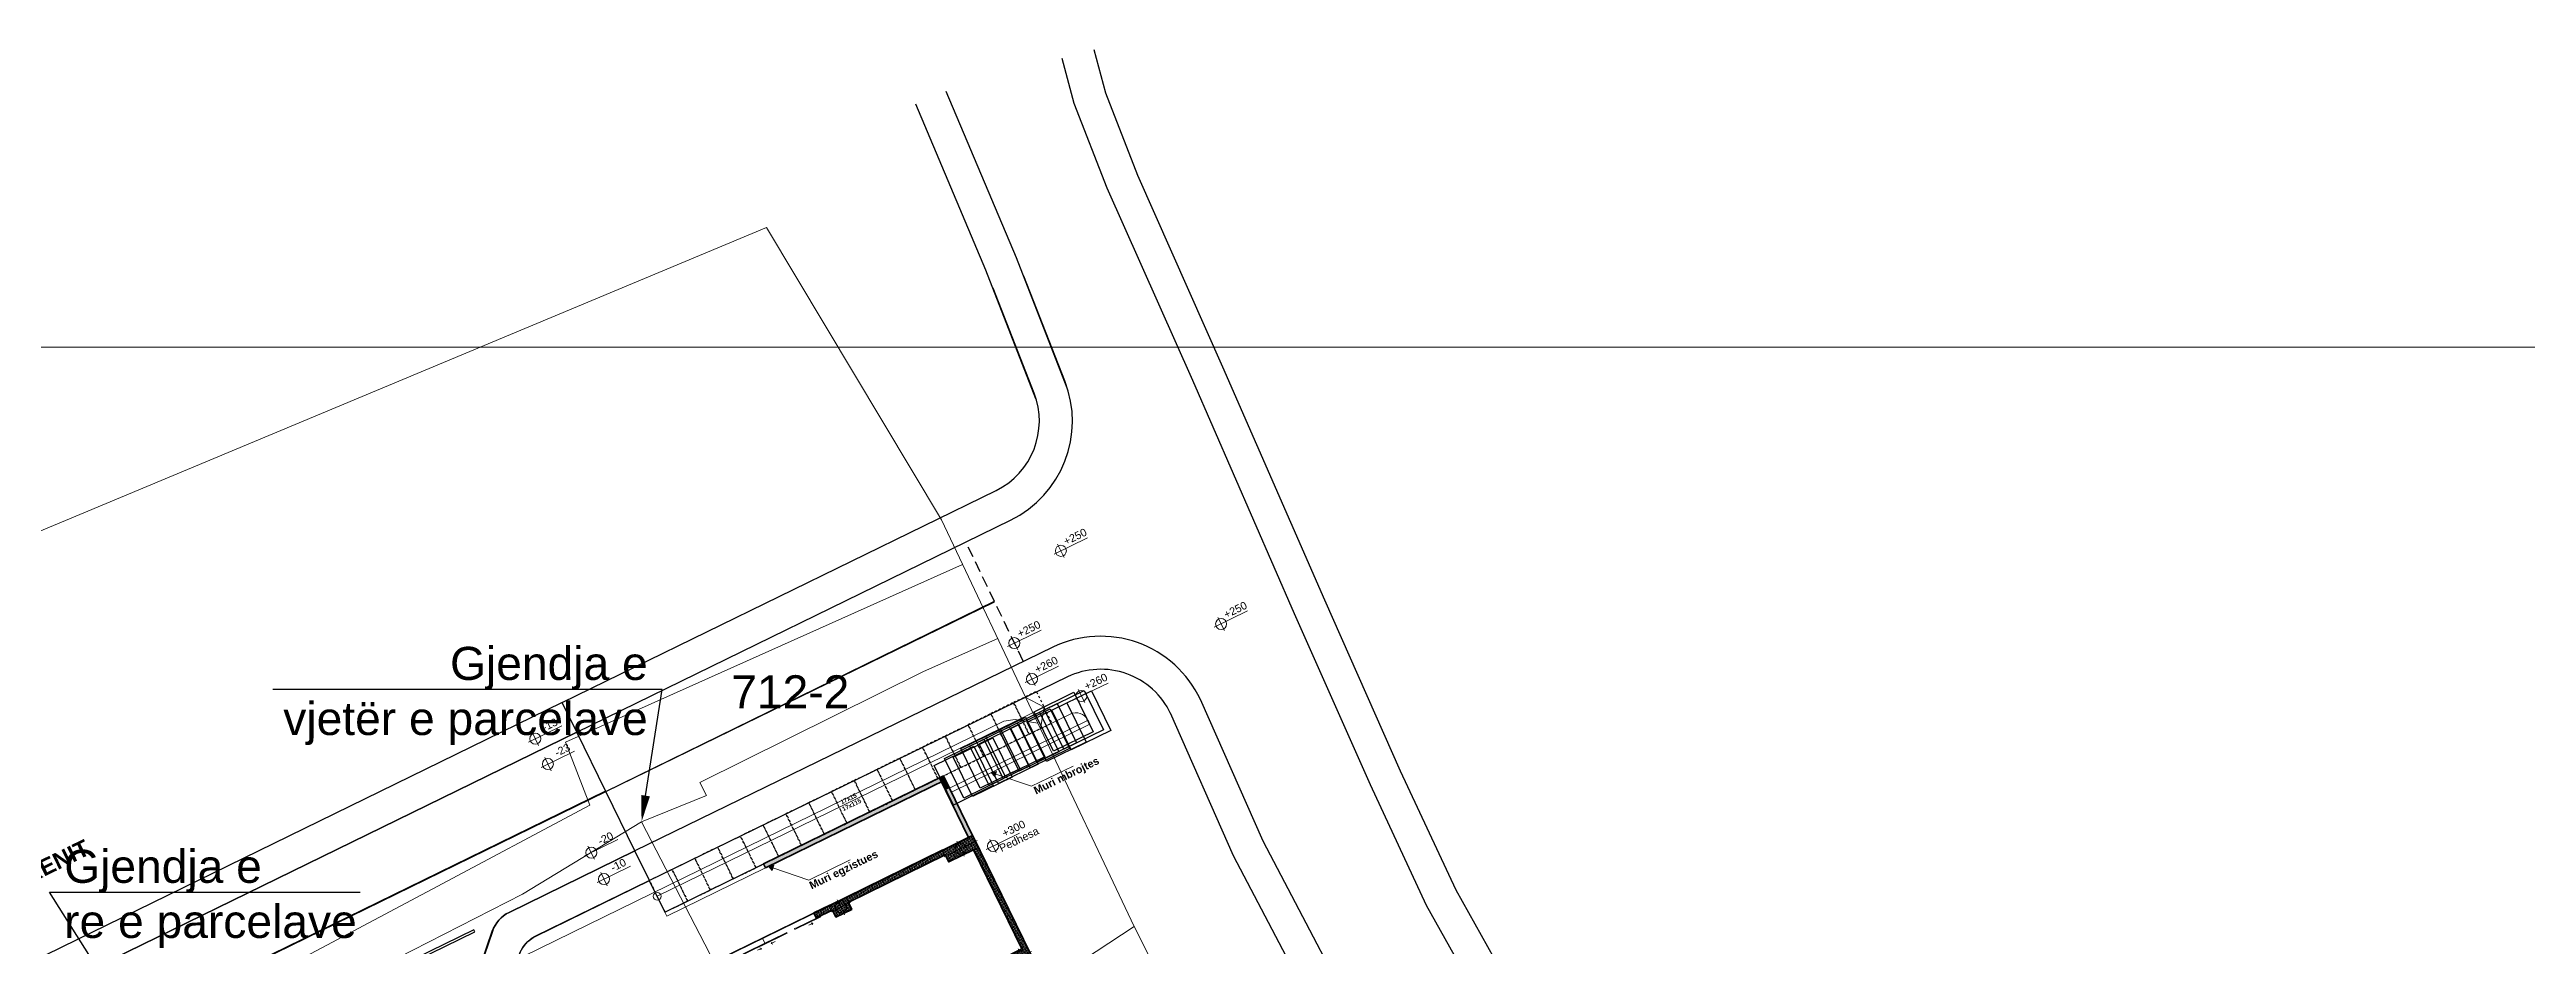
# Model space of a CAD drawing. Header units: metres. Extents: x 7511825 to 7512099, y 4692231 to 4692445.
# Drawn here: x 7511893.8 to 7512006.2, y 4692404.3 to 4692444.9 of the extents above; entities that cross this region are included whole.
import ezdxf
from ezdxf import colors
from ezdxf.entities.mleader import LeaderData, LeaderLine
from ezdxf.math import Vec2, Vec3

# ---------------------------------------------------------------- set-up
doc = ezdxf.new("R2010")
doc.units = ezdxf.units.M
doc.header["$XCLIPFRAME"] = 0
doc.header["$PDMODE"] = 32
doc.header["$PDSIZE"] = 0.5
doc.linetypes.add('DASHED', pattern=[0.75, 0.5, -0.25])
for name, color, linetype, lineweight in [('A - Fill Zone_Pen_No__101', 253, 'Continuous', 13), ('A - Muret_Pen_No__7', 7, 'Continuous', 35), ('A - Perdhesa Polyine_Pen_No__6', 1, 'Continuous', 0), ('A - Plato_Pen_No__42', 8, 'Continuous', 25), ('A - Pllaka Perdhes_Pen_No__42', 8, 'Continuous', 25), ('A - Sanitaria_Pen_No__42', 8, 'Continuous', 25), ('A - Shtyllat_Pen_No__1', 7, 'Continuous', 0), ('A - Shtyllat_Pen_No__7', 7, 'Continuous', 35), ('Drawing & Figure_Pen_No__1', 7, 'Continuous', 13), ('Drawing & Figure_Pen_No__42', 8, 'Continuous', 25), ('Parcela Baze', 7, 'Continuous', 0), ('Site & Landscape - Terrain_Pen_No__42', 8, 'Continuous', 25)]:
    doc.layers.add(name, color=color, linetype=linetype, lineweight=lineweight)
for name, color, linetype in [('A - Muret', 7, 'Continuous'), ('A - Plato', 7, 'Continuous'), ('A - Pllaka Perdhes', 7, 'Continuous'), ('A - Shtyllat', 7, 'Continuous'), ('Drawing & Figure', 7, 'Continuous'), ('fer +', 32, 'Continuous'), ('Nr Parceles Baze', 7, 'Continuous'), ('Site & Landscape - Terrain', 7, 'Continuous')]:
    doc.layers.add(name, color=color, linetype=linetype)
for name, color, linetype, lineweight, true_color in [('A - Muret_Pen_No__82', 7, 'Continuous', 20, 0xaaaaaa), ('Annotation - Text_Pen_No__108', 7, 'Continuous', 13, 0xfd8379), ('Annotation - Text_Pen_No__176', 7, 'Continuous', 15, 0x93a0c6), ('Annotation - Text_Pen_No__62', 7, 'Continuous', 20, 0xaaaaaa), ('Annotation - Text_Pen_No__91', 171, 'Continuous', 13, 0xaaaaff), ('ARCHICAD Doors_Pen_No__108', 7, 'Continuous', 13, 0xfd8379), ('Drawing & Figure_Pen_No__108', 7, 'Continuous', 13, 0xfd8379), ('Drawing & Figure_Pen_No__176', 7, 'Continuous', 15, 0x93a0c6), ('Drawing & Figure_Pen_No__82', 7, 'Continuous', 20, 0xaaaaaa), ('parcelat e vjetra', 7, 'Continuous', 0, 0x848443)]:
    doc.layers.add(name, color=color, linetype=linetype, lineweight=lineweight, true_color=true_color)
doc.styles.add('GENERATED_STYLE_1', font='arial.ttf')
doc.styles.add('GENERATED_STYLE_2', font='arialbd.ttf')
doc.styles.get("Standard").update_dxf_attribs({"font": 'arial.ttf'})
picture_1 = doc.add_image_def('image1.tif', size_in_pixel=(11235, 8447))
picture_2 = doc.add_image_def('image2.png', size_in_pixel=(905, 1019))
pattern_1 = [(45, (0, 0), (-45.96194, 45.96194), []), (135, (0, 0), (45.96194, 45.96194), [])]

# ---------------------------------------------------------------- blocks, each defined once
blk = doc.blocks.new('Slab_2', base_point=(52250, 0))
at = {"layer": 'A - Pllaka Perdhes_Pen_No__42', "color": 8, "linetype": 'Continuous', "lineweight": 25, "flags": 128}
for points in [[(52250, 0), (73150, 0), (73150, -14958), (72314, -15145), (75434, -29049), (55508, -33521), (54446, -28788), (53340, -23861), (52250, -19001)], [(59350, -14601), (55850, -14601), (55850, -11571), (59350, -11571)], [(52500, -18751), (52500, -15291), (54100, -15291), (54100, -15011), (55600, -15011), (55600, -18751)]]:
    blk.add_lwpolyline(points, close=True, dxfattribs=at)
blk = doc.blocks.new('Slab_3', base_point=(59074, 12104))
at = {"layer": 'Site & Landscape - Terrain_Pen_No__42', "color": 8, "linetype": 'Continuous', "lineweight": 25, "flags": 128}
blk.add_lwpolyline([(59074, 12104), (0, 12098), (0, 5988, -0.0970001), (478, 5667), (2103, 4042, 0.1989123), (3164, 3603), (48979, 3603, 0.1989124), (50039, 4042), (51661, 5664, -0.1988156), (52721, 6103), (59074, 6105)], format="xyb", close=True, dxfattribs=at)
blk = doc.blocks.new('Slab_4', base_point=(59074, 6104))
at = {"layer": 'Site & Landscape - Terrain_Pen_No__42', "color": 8, "linetype": 'Continuous', "lineweight": 25, "flags": 128}
blk.add_lwpolyline([(59074, 6104), (52721, 6103, 0.1988506), (51661, 5663), (50039, 4042, -0.1989124), (48979, 3603), (3164, 3603, -0.1989123), (2103, 4042), (478, 5667, 0.1975766), (-575, 6106), (-672, 6106, 0.1779823), (-3872, 4887), (-5491, 2967), (-4347, 2002), (-3440, 3129, -0.1601669), (-1544, 4452, -0.2759228), (-52, 4076), (1482, 2542, 0.1989123), (2542, 2103), (49600, 2103, 0.1989124), (50661, 2542), (52283, 4164, -0.1988859), (53344, 4604), (59074, 4604)], format="xyb", close=True, dxfattribs=at)
blk = doc.blocks.new('Slab_70', base_point=(59074, 13604))
at = {"layer": 'Site & Landscape - Terrain_Pen_No__42', "color": 8, "linetype": 'Continuous', "lineweight": 25, "flags": 128}
blk.add_lwpolyline([(59074, 13604), (-1, 13598), (0, 12098), (59074, 12104)], close=True, dxfattribs=at)
blk = doc.blocks.new('Morph_1')
at = {"layer": 'Site & Landscape - Terrain_Pen_No__42', "color": 8, "linetype": 'Continuous', "lineweight": 25, "flags": 128}
for points in [[(0, 2103), (49600, 2103), (49661, 2103), (49783, 2113), (49904, 2133), (50023, 2162), (50139, 2201), (50251, 2250), (50359, 2308), (50462, 2374), (50560, 2448), (50661, 2542), (52283, 4164), (52384, 4258), (52481, 4332), (52584, 4399), (52692, 4456), (52805, 4505), (52921, 4544), (53039, 4574), (53160, 4594), (53282, 4604), (53344, 4604), (59074, 4604)], [(59074, 4604), (59075, 3010)], [(59075, 3010), (73150, 3012)], [(73150, 3012), (73150, 2)], [(1, -5), (0, 2103)], [(73150, 2), (1, -5)]]:
    blk.add_lwpolyline(points, dxfattribs=at)
blk = doc.blocks.new('Slab_78', base_point=(59074, 9095))
at = {"layer": 'Site & Landscape - Terrain_Pen_No__42', "color": 8, "linetype": 'Continuous', "lineweight": 25, "flags": 128}
blk.add_lwpolyline([(59074, 9095), (59074, 9115), (0, 9115), (0, 9095)], close=True, dxfattribs=at)
blk = doc.blocks.new('Slab_79', base_point=(50934, 6004))
at = {"layer": 'Site & Landscape - Terrain_Pen_No__42', "color": 8, "linetype": 'Continuous', "lineweight": 25, "flags": 128}
blk.add_lwpolyline([(50934, 6004), (50934, 6104), (1865, 6104), (1865, 6004)], close=True, dxfattribs=at)
blk = doc.blocks.new('Slab_80', base_point=(59075, 3010))
at = {"layer": 'A - Plato_Pen_No__42', "color": 8, "linetype": 'DASHED', "lineweight": 25, "flags": 128}
blk.add_lwpolyline([(59075, 3010), (60225, 3010), (60224, 4606), (59074, 4606)], close=True, dxfattribs=at)
blk = doc.blocks.new('Slab_81', base_point=(60225, 3010))
at = {"layer": 'A - Plato_Pen_No__42', "color": 8, "linetype": 'DASHED', "lineweight": 25, "flags": 128}
blk.add_lwpolyline([(60225, 3010), (61375, 3010), (61374, 4606), (60224, 4606)], close=True, dxfattribs=at)
blk = doc.blocks.new('Slab_82', base_point=(61375, 3010))
at = {"layer": 'A - Plato_Pen_No__42', "color": 8, "linetype": 'DASHED', "lineweight": 25, "flags": 128}
blk.add_lwpolyline([(61375, 3010), (62525, 3010), (62524, 4606), (61374, 4606)], close=True, dxfattribs=at)
blk = doc.blocks.new('Slab_83', base_point=(62525, 3010))
at = {"layer": 'A - Plato_Pen_No__42', "color": 8, "linetype": 'DASHED', "lineweight": 25, "flags": 128}
blk.add_lwpolyline([(62525, 3010), (63675, 3011), (63674, 4606), (62524, 4606)], close=True, dxfattribs=at)
blk = doc.blocks.new('Slab_84', base_point=(63675, 3011))
at = {"layer": 'A - Plato_Pen_No__42', "color": 8, "linetype": 'DASHED', "lineweight": 25, "flags": 128}
blk.add_lwpolyline([(63675, 3011), (64825, 3011), (64824, 4606), (63674, 4606)], close=True, dxfattribs=at)
blk = doc.blocks.new('Slab_85', base_point=(64825, 3011))
at = {"layer": 'A - Plato_Pen_No__42', "color": 8, "linetype": 'DASHED', "lineweight": 25, "flags": 128}
blk.add_lwpolyline([(64825, 3011), (65975, 3011), (65974, 4606), (64824, 4606)], close=True, dxfattribs=at)
blk = doc.blocks.new('Slab_86', base_point=(65975, 3011))
at = {"layer": 'A - Plato_Pen_No__42', "color": 8, "linetype": 'DASHED', "lineweight": 25, "flags": 128}
blk.add_lwpolyline([(65975, 3011), (67125, 3011), (67124, 4606), (65974, 4606)], close=True, dxfattribs=at)
blk = doc.blocks.new('Slab_87', base_point=(67125, 3011))
at = {"layer": 'A - Plato_Pen_No__42', "color": 8, "linetype": 'DASHED', "lineweight": 25, "flags": 128}
blk.add_lwpolyline([(67125, 3011), (68275, 3011), (68274, 4606), (67124, 4606)], close=True, dxfattribs=at)
blk = doc.blocks.new('Slab_88', base_point=(68275, 3011))
at = {"layer": 'A - Plato_Pen_No__42', "color": 8, "linetype": 'DASHED', "lineweight": 25, "flags": 128}
blk.add_lwpolyline([(68275, 3011), (69425, 3011), (69424, 4607), (68274, 4606)], close=True, dxfattribs=at)
blk = doc.blocks.new('Slab_89', base_point=(69425, 3011))
at = {"layer": 'A - Plato_Pen_No__42', "color": 8, "linetype": 'DASHED', "lineweight": 25, "flags": 128}
blk.add_lwpolyline([(69425, 3011), (70575, 3011), (70574, 4607), (69424, 4607)], close=True, dxfattribs=at)
blk = doc.blocks.new('Slab_90', base_point=(70575, 3011))
at = {"layer": 'A - Plato_Pen_No__42', "color": 8, "linetype": 'DASHED', "lineweight": 25, "flags": 128}
blk.add_lwpolyline([(70575, 3011), (71725, 3011), (71724, 4607), (70574, 4607)], close=True, dxfattribs=at)
blk = doc.blocks.new('Slab_91', base_point=(71725, 3011))
at = {"layer": 'A - Plato_Pen_No__42', "color": 8, "linetype": 'DASHED', "lineweight": 25, "flags": 128}
blk.add_lwpolyline([(71725, 3011), (72875, 3012), (72874, 4607), (71724, 4607)], close=True, dxfattribs=at)
blk = doc.blocks.new('Slab_92', base_point=(72875, 3012))
at = {"layer": 'A - Plato_Pen_No__42', "color": 8, "linetype": 'DASHED', "lineweight": 25, "flags": 128}
blk.add_lwpolyline([(72875, 3012), (74025, 3012), (74024, 4607), (72874, 4607)], close=True, dxfattribs=at)
blk = doc.blocks.new('Slab_93', base_point=(74025, 3012))
at = {"layer": 'A - Plato_Pen_No__42', "color": 8, "linetype": 'DASHED', "lineweight": 25, "flags": 128}
blk.add_lwpolyline([(74025, 3012), (75175, 3012), (75174, 4607), (74024, 4607)], close=True, dxfattribs=at)
blk = doc.blocks.new('Slab_94', base_point=(75175, 3012))
at = {"layer": 'A - Plato_Pen_No__42', "color": 8, "linetype": 'DASHED', "lineweight": 25, "flags": 128}
blk.add_lwpolyline([(75175, 3012), (76325, 3012), (76324, 4607), (75174, 4607)], close=True, dxfattribs=at)
blk = doc.blocks.new('Slab_95', base_point=(76325, 3012))
at = {"layer": 'A - Plato_Pen_No__42', "color": 8, "linetype": 'DASHED', "lineweight": 25, "flags": 128}
blk.add_lwpolyline([(76325, 3012), (77475, 3012), (77474, 4607), (76324, 4607)], close=True, dxfattribs=at)
blk = doc.blocks.new('Slab_96', base_point=(77475, 3012))
at = {"layer": 'A - Plato_Pen_No__42', "color": 8, "linetype": 'DASHED', "lineweight": 25, "flags": 128}
blk.add_lwpolyline([(77475, 3012), (78625, 3012), (78624, 4608), (77474, 4607)], close=True, dxfattribs=at)
blk = doc.blocks.new('Wall_170', base_point=(73150, 3012))
at = {"layer": 'A - Muret', "linetype": 'Continuous', "lineweight": 0, "true_color": 0x000000}
blk.add_hatch(color=18, dxfattribs=at).paths.add_polyline_path([(72950, 3012), (72950, 2400), (73150, 2400), (73150, 3012)])
at = {"layer": 'A - Muret_Pen_No__7', "color": 7, "linetype": 'Continuous', "lineweight": 35, "flags": 128}
for points in [[(72950, 3012), (72950, 2400)], [(73150, 3012), (72950, 3012)], [(73150, 2400), (73150, 3012)]]:
    blk.add_lwpolyline(points, dxfattribs=at)
blk = doc.blocks.new('Morph_2')
at = {"layer": 'A - Muret', "linetype": 'Continuous', "lineweight": 0, "true_color": 0x000000}
blk.add_hatch(color=18, dxfattribs=at).paths.add_polyline_path([(64060, 3011), (64060, 2811), (73150, 2812), (73150, 3012)])
at = {"layer": 'A - Muret_Pen_No__7', "color": 7, "linetype": 'Continuous', "lineweight": 35}
for p, q in [((73150, 3012), (64060, 3011)), ((64060, 3011), (64060, 2811)), ((73150, 2812), (64060, 2811)), ((73150, 3012), (73150, 2812))]:
    blk.add_line(p, q, dxfattribs=at)
at = {"layer": 'A - Muret_Pen_No__82', "color": 253, "linetype": 'Continuous', "lineweight": 20, "true_color": 0xaaaaaa, "flags": 128}
for points in [[(59075, 3010), (64060, 3011)], [(59075, 3010), (59075, 2810)], [(59075, 2810), (64060, 2811)]]:
    blk.add_lwpolyline(points, dxfattribs=at)
blk = doc.blocks.new('Wall_171', base_point=(73150, 2400))
at = {"layer": 'A - Muret', "linetype": 'Continuous', "lineweight": 0, "true_color": 0x000000}
blk.add_hatch(color=18, dxfattribs=at).paths.add_polyline_path([(72950, 2400), (72950, 0), (73150, 0), (73150, 2400)])
at = {"layer": 'A - Muret_Pen_No__7', "color": 7, "linetype": 'Continuous', "lineweight": 35, "flags": 128}
for points in [[(72950, 2400), (72950, 0)], [(73150, 0), (73150, 2400)]]:
    blk.add_lwpolyline(points, dxfattribs=at)
blk = doc.blocks.new('Deciduous Trees 25')
at = {"layer": 'A - Sanitaria_Pen_No__42', "color": 8, "linetype": 'Continuous', "lineweight": 25}
image = blk.add_image(picture_2, insert=(-1000, -1000), size_in_units=(2000, 2000), dxfattribs=at)
image.set_boundary_path([(-0.5, -0.5), (904.5, 1018.5)])
blk = doc.blocks.new('Polyline_1', base_point=(75170, 2200))
at = {"layer": 'Drawing & Figure_Pen_No__176', "linetype": 'Continuous', "lineweight": 15, "true_color": 0x93a0c6}
blk.add_hatch(color=253, dxfattribs=at).paths.add_polyline_path([(75170, 2200), (75234, 1959), (75411, 2135)])
at = {"layer": 'Drawing & Figure_Pen_No__176', "color": 253, "linetype": 'Continuous', "lineweight": 15, "true_color": 0x93a0c6}
for p, q in [((75170, 2200), (75411, 2135)), ((75170, 2200), (75234, 1959)), ((75411, 2135), (75234, 1959))]:
    blk.add_line(p, q, dxfattribs=at)
at = {"layer": 'Drawing & Figure_Pen_No__176', "color": 253, "linetype": 'Continuous', "lineweight": 15, "true_color": 0x93a0c6, "flags": 128}
blk.add_lwpolyline([(75323, 2047), (76536, 834), (78631, 834)], dxfattribs=at)
blk = doc.blocks.new('Polyline_2', base_point=(64212, 2811))
at = {"layer": 'Drawing & Figure_Pen_No__176', "linetype": 'Continuous', "lineweight": 15, "true_color": 0x93a0c6}
blk.add_hatch(color=253, dxfattribs=at).paths.add_polyline_path([(64212, 2811), (64276, 2569), (64453, 2746)])
at = {"layer": 'Drawing & Figure_Pen_No__176', "color": 253, "linetype": 'Continuous', "lineweight": 15, "true_color": 0x93a0c6}
for p, q in [((64212, 2811), (64453, 2746)), ((64212, 2811), (64276, 2569)), ((64453, 2746), (64276, 2569))]:
    blk.add_line(p, q, dxfattribs=at)
at = {"layer": 'Drawing & Figure_Pen_No__176', "color": 253, "linetype": 'Continuous', "lineweight": 15, "true_color": 0x93a0c6, "flags": 128}
blk.add_lwpolyline([(64365, 2658), (65578, 1445), (67673, 1445)], dxfattribs=at)
blk = doc.blocks.new('Wall_181', base_point=(73150, -14958))
at = {"layer": 'A - Muret', "linetype": 'Continuous', "lineweight": 0, "true_color": 0x000000}
h = blk.add_hatch(dxfattribs=at)
h.set_pattern_fill('CONCRETE_BLOCK', color=18, style=0, pattern_type=2)
h.set_pattern_definition(pattern_1)
h.paths.add_polyline_path([(73150, -600), (72900, -600), (72900, -5600), (73150, -5600)])
h = blk.add_hatch(dxfattribs=at)
h.set_pattern_fill('CONCRETE_BLOCK', color=18, style=0, pattern_type=2)
h.set_pattern_definition(pattern_1)
h.paths.add_polyline_path([(72900, -6200), (72900, -9351), (73150, -9351), (73150, -6200)])
h = blk.add_hatch(dxfattribs=at)
h.set_pattern_fill('CONCRETE_BLOCK', color=18, style=0, pattern_type=2)
h.set_pattern_definition(pattern_1)
h.paths.add_polyline_path([(72900, -10151), (72900, -14604), (73062, -14567), (73095, -14714), (73150, -14701), (73150, -10151)])
at = {"layer": 'A - Muret_Pen_No__7', "color": 7, "linetype": 'Continuous', "lineweight": 35, "flags": 128}
for points in [[(72900, -600), (72900, -5600)], [(73150, -5600), (73150, -600)], [(72900, -6200), (72900, -9351)], [(73150, -9351), (73150, -6200)], [(72900, -10151), (72900, -14604)], [(73150, -14701), (73150, -10151)]]:
    blk.add_lwpolyline(points, dxfattribs=at)
blk = doc.blocks.new('Exterior Double Sliding Door 25')
at = {"layer": 'ARCHICAD Doors_Pen_No__108', "color": 11, "linetype": 'Continuous', "lineweight": 13, "true_color": 0xfd8379}
for p, q in [((-1399, 295), (-1499, 295)), ((-1499, 295), (-1499, 255)), ((-1499, 255), (-1399, 255)), ((-1399, 255), (-1399, 295)), ((-300, 275), (-1399, 275)), ((-1299, 0), (-1299, 250)), ((-1049, 395), (-999, 445)), ((-849, 395), (-1049, 395)), ((-1049, 395), (-999, 345)), ((-200, 295), (-300, 295)), ((-300, 295), (-300, 255)), ((-300, 255), (-200, 255)), ((-200, 255), (-200, 295)), ((200, 295), (300, 295)), ((200, 255), (200, 295)), ((300, 255), (200, 255)), ((300, 295), (300, 255)), ((300, 275), (1399, 275)), ((849, 395), (1049, 395)), ((1049, 395), (999, 445)), ((1049, 395), (999, 345)), ((1299, 0), (1299, 250)), ((1399, 255), (1399, 295)), ((1399, 295), (1499, 295)), ((1499, 255), (1399, 255)), ((1499, 295), (1499, 255))]:
    blk.add_line(p, q, dxfattribs=at)
at = {"layer": 'ARCHICAD Doors_Pen_No__108', "color": 11, "linetype": 'Continuous', "lineweight": 13, "true_color": 0xfd8379, "flags": 128}
for points in [[(-300, 295), (-1399, 295), (-1399, 275), (-300, 275)], [(-300, 275), (-1399, 275), (-1399, 255), (-300, 255)], [(300, 295), (1399, 295), (1399, 275), (300, 275)], [(300, 275), (1399, 275), (1399, 255), (300, 255)]]:
    blk.add_lwpolyline(points, close=True, dxfattribs=at)
blk = doc.blocks.new('Wall_182', base_point=(73150, 0))
at = {"layer": 'A - Muret', "linetype": 'Continuous', "lineweight": 0, "true_color": 0x000000}
h = blk.add_hatch(dxfattribs=at)
h.set_pattern_fill('CONCRETE_BLOCK', color=18, style=0, pattern_type=2)
h.set_pattern_definition(pattern_1)
h.paths.add_polyline_path([(65138, 0), (65138, -250), (65950, -250), (65950, 0)])
h = blk.add_hatch(dxfattribs=at)
h.set_pattern_fill('CONCRETE_BLOCK', color=18, style=0, pattern_type=2)
h.set_pattern_definition(pattern_1)
h.paths.add_polyline_path([(66750, -250), (71650, -250), (71650, 0), (66750, 0)])
h = blk.add_hatch(dxfattribs=at)
h.set_pattern_fill('CONCRETE_BLOCK', color=18, style=0, pattern_type=2)
h.set_pattern_definition(pattern_1)
h.paths.add_polyline_path([(59875, 0), (59875, -250), (59943, -250), (59943, 0)])
at = {"layer": 'A - Muret_Pen_No__7', "color": 7, "linetype": 'Continuous', "lineweight": 35}
for p, q in [((59943, 0), (59943, -250)), ((65138, 0), (65138, -250))]:
    blk.add_line(p, q, dxfattribs=at)
at = {"layer": 'A - Muret_Pen_No__7', "color": 7, "linetype": 'Continuous', "lineweight": 35, "flags": 128}
for points in [[(59943, 0), (59875, 0)], [(65950, 0), (65138, 0)], [(71650, 0), (66750, 0)], [(59875, -250), (59943, -250)], [(65138, -250), (65950, -250)], [(66750, -250), (71650, -250)]]:
    blk.add_lwpolyline(points, dxfattribs=at)
at = {"layer": 'ARCHICAD Doors_Pen_No__108', "color": 11, "linetype": 'Continuous', "lineweight": 13, "true_color": 0xfd8379, "xscale": -1, "zscale": 1000, "rotation": 180}
for p in [(61242, 0), (63839, 0)]:
    blk.add_blockref('Exterior Double Sliding Door 25', p, dxfattribs=at)
blk = doc.blocks.new('Column_37', base_point=(66350, -300))
at = {"layer": 'A - Shtyllat', "linetype": 'Continuous', "lineweight": 0, "true_color": 0x000000}
h = blk.add_hatch(dxfattribs=at)
h.set_pattern_fill('CONCRETE_BLOCK', color=18, style=0, pattern_type=2)
h.set_pattern_definition(pattern_1)
h.paths.add_polyline_path([(65950, 0), (65950, -250), (66750, -250), (66750, 0)])
h = blk.add_hatch(dxfattribs=at)
h.set_pattern_fill('CONCRETE_BLOCK', color=18, style=0, pattern_type=2)
h.set_pattern_definition(pattern_1)
h.paths.add_polyline_path([(66750, -250), (65950, -250), (65950, -600), (66750, -600)])
at = {"layer": 'A - Shtyllat_Pen_No__1', "color": 7, "linetype": 'Continuous', "lineweight": 13}
for p, q in [((66350, -220), (66350, 80)), ((66270, -300), (65870, -300)), ((66350, -380), (66350, -680)), ((66430, -300), (66830, -300))]:
    blk.add_line(p, q, dxfattribs=at)
blk.add_point((66350, -300), dxfattribs=at)
at = {"layer": 'A - Shtyllat_Pen_No__7', "color": 7, "linetype": 'Continuous', "lineweight": 35, "flags": 128}
for points in [[(66750, 0), (65950, 0)], [(65950, -250), (65950, -600), (66750, -600), (66750, -250)]]:
    blk.add_lwpolyline(points, dxfattribs=at)
blk = doc.blocks.new('Column_39', base_point=(72400, -300))
at = {"layer": 'A - Shtyllat', "linetype": 'Continuous', "lineweight": 0, "true_color": 0x000000}
h = blk.add_hatch(dxfattribs=at)
h.set_pattern_fill('CONCRETE_BLOCK', color=18, style=0, pattern_type=2)
h.set_pattern_definition(pattern_1)
h.paths.add_polyline_path([(71650, 0), (71650, -250), (72900, -250), (72900, 0)])
h = blk.add_hatch(dxfattribs=at)
h.set_pattern_fill('CONCRETE_BLOCK', color=18, style=0, pattern_type=2)
h.set_pattern_definition(pattern_1)
h.paths.add_polyline_path([(72900, -250), (73150, 0), (72900, 0)])
h = blk.add_hatch(dxfattribs=at)
h.set_pattern_fill('CONCRETE_BLOCK', color=18, style=0, pattern_type=2)
h.set_pattern_definition(pattern_1)
h.paths.add_polyline_path([(72900, -250), (73150, -250), (73150, 0)])
h = blk.add_hatch(dxfattribs=at)
h.set_pattern_fill('CONCRETE_BLOCK', color=18, style=0, pattern_type=2)
h.set_pattern_definition(pattern_1)
h.paths.add_polyline_path([(71650, -250), (71650, -600), (72900, -600), (72900, -250)])
h = blk.add_hatch(dxfattribs=at)
h.set_pattern_fill('CONCRETE_BLOCK', color=18, style=0, pattern_type=2)
h.set_pattern_definition(pattern_1)
h.paths.add_polyline_path([(72900, -250), (72900, -600), (73150, -600), (73150, -250)])
at = {"layer": 'A - Shtyllat_Pen_No__1', "color": 7, "linetype": 'Continuous', "lineweight": 13}
for p, q in [((72400, -220), (72400, 80)), ((72320, -300), (71570, -300)), ((72400, -380), (72400, -680)), ((72480, -300), (73230, -300))]:
    blk.add_line(p, q, dxfattribs=at)
blk.add_point((72400, -300), dxfattribs=at)
at = {"layer": 'A - Shtyllat_Pen_No__7', "color": 7, "linetype": 'Continuous', "lineweight": 35, "flags": 128}
for points in [[(72900, 0), (71650, 0)], [(73150, 0), (72900, 0)], [(71650, -250), (71650, -600), (72900, -600)], [(73150, -250), (73150, 0)], [(73150, -600), (73150, -250)]]:
    blk.add_lwpolyline(points, dxfattribs=at)
blk = doc.blocks.new('Column_44', base_point=(72750, -5900))
at = {"layer": 'A - Shtyllat', "linetype": 'Continuous', "lineweight": 0, "true_color": 0x000000}
h = blk.add_hatch(dxfattribs=at)
h.set_pattern_fill('CONCRETE_BLOCK', color=18, style=0, pattern_type=2)
h.set_pattern_definition(pattern_1)
h.paths.add_polyline_path([(72350, -5600), (72350, -6200), (72900, -6200), (72900, -5600)])
h = blk.add_hatch(dxfattribs=at)
h.set_pattern_fill('CONCRETE_BLOCK', color=18, style=0, pattern_type=2)
h.set_pattern_definition(pattern_1)
h.paths.add_polyline_path([(72900, -5600), (72900, -6200), (73150, -6200), (73150, -5600)])
at = {"layer": 'A - Shtyllat_Pen_No__1', "color": 7, "linetype": 'Continuous', "lineweight": 13}
for p, q in [((72750, -5820), (72750, -5520)), ((72670, -5900), (72270, -5900)), ((72750, -5980), (72750, -6280)), ((72830, -5900), (73230, -5900))]:
    blk.add_line(p, q, dxfattribs=at)
blk.add_point((72750, -5900), dxfattribs=at)
at = {"layer": 'A - Shtyllat_Pen_No__7', "color": 7, "linetype": 'Continuous', "lineweight": 35, "flags": 128}
for points in [[(72900, -5600), (72350, -5600), (72350, -6200), (72900, -6200)], [(73150, -6200), (73150, -5600)]]:
    blk.add_lwpolyline(points, dxfattribs=at)

msp = doc.modelspace()

# ---------------------------------------------------------------- linework, layer by layer
at = {"layer": 'A - Fill Zone_Pen_No__101', "color": 253, "linetype": 'Continuous', "lineweight": 13, "flags": 128}
msp.add_lwpolyline([(7511934.33, 4692411.95), (7511940.08, 4692414.76, -0.414214), (7511940.88, 4692414.49), (7511940.89, 4692414.48), (7511934.6, 4692411.4)], format="xyb", close=True, dxfattribs=at)
at = {"layer": 'A - Perdhesa Polyine_Pen_No__6', "linetype": 'Continuous', "lineweight": 0}
msp.add_lwpolyline([(7511916.88, 4692400.07), (7511925.22, 4692383), (7511934.52, 4692371.38), (7511950.46, 4692384.15), (7511941.55, 4692395.27), (7511942.22, 4692395.81), (7511935.65, 4692409.25)], close=True, dxfattribs=at)
at = {"layer": 'A - Shtyllat_Pen_No__1', "color": 7, "linetype": 'Continuous', "flags": 128}
for points in [[(7511934.57, 4692408.05), (7511934.31, 4692408.59), (7511935.65, 4692409.25), (7511935.92, 4692408.71)], [(7511929.19, 4692406.08), (7511929.45, 4692405.54), (7511930.17, 4692405.9), (7511929.9, 4692406.43)]]:
    msp.add_lwpolyline(points, close=True, dxfattribs=at)
at = {"layer": 'Drawing & Figure_Pen_No__1', "color": 7, "linetype": 'Continuous', "lineweight": 13}
msp.add_lwpolyline([(7511934.69, 4692411.22), (7511940.98, 4692414.3), (7511940.89, 4692414.48), (7511934.6, 4692411.4)], dxfattribs=at)
at = {"layer": 'Drawing & Figure_Pen_No__108', "color": 11, "linetype": 'Continuous', "lineweight": 13, "true_color": 0xfd8379}
for points in [[(7511939.35, 4692422.02), (7511940.87, 4692422.76)], [(7511939.81, 4692421.87), (7511939.51, 4692422.47)], [(7511946.62, 4692418.7), (7511948.13, 4692419.44)], [(7511947.08, 4692418.55), (7511946.78, 4692419.15)], [(7511937.24, 4692417.83), (7511938.76, 4692418.57)], [(7511937.7, 4692417.68), (7511937.4, 4692418.28)], [(7511938.04, 4692416.2), (7511939.55, 4692416.94)], [(7511938.49, 4692416.05), (7511938.2, 4692416.65)], [(7511940.28, 4692415.43), (7511941.8, 4692416.17)], [(7511940.74, 4692415.28), (7511940.45, 4692415.88)], [(7511915.5, 4692413.49), (7511917.02, 4692414.23)], [(7511915.96, 4692413.34), (7511915.67, 4692413.94)], [(7511916.07, 4692412.33), (7511917.59, 4692413.08)], [(7511916.53, 4692412.19), (7511916.24, 4692412.79)], [(7511918.04, 4692408.32), (7511919.55, 4692409.06)], [(7511936.27, 4692408.62), (7511937.78, 4692409.36)], [(7511936.73, 4692408.47), (7511936.43, 4692409.07)], [(7511918.49, 4692408.17), (7511918.2, 4692408.77)], [(7511918.62, 4692407.12), (7511920.13, 4692407.86)], [(7511919.07, 4692406.97), (7511918.78, 4692407.57)]]:
    msp.add_lwpolyline(points, dxfattribs=at)
for centre in [(7511939.66, 4692422.17), (7511946.93, 4692418.85), (7511937.55, 4692417.98), (7511938.35, 4692416.35), (7511940.59, 4692415.58), (7511915.81, 4692413.64), (7511916.38, 4692412.49), (7511936.58, 4692408.77), (7511918.35, 4692408.47), (7511918.93, 4692407.27)]:
    msp.add_circle(centre, 0.251, dxfattribs=at)
at = {"layer": 'Drawing & Figure_Pen_No__42', "color": 8, "linetype": 'Continuous', "lineweight": 25}
for points in [[(7511941.15, 4692444.92), (7511941.68, 4692442.96), (7511943.13, 4692439.22), (7511947, 4692430.52), (7511951.62, 4692419.94), (7511955.06, 4692412.19), (7511957.58, 4692406.78), (7511959.88, 4692402.67), (7511963.7, 4692396.06), (7511969.18, 4692387.87), (7511972.7, 4692383.96), (7511976.7, 4692379.83), (7511982.35, 4692374.46), (7511987.66, 4692369.7), (7511992.04, 4692366.01), (7512000.78, 4692358.41), (7512008.11, 4692352.62), (7512012.06, 4692349.37), (7512016.71, 4692347.01), (7512022.2, 4692344.49)], [(7511939.7, 4692444.53), (7511940.25, 4692442.49), (7511941.74, 4692438.65), (7511945.63, 4692429.92), (7511950.25, 4692419.33), (7511953.69, 4692411.57), (7511956.24, 4692406.09), (7511958.57, 4692401.93), (7511962.43, 4692395.27), (7511967.99, 4692386.95), (7511971.6, 4692382.94), (7511975.64, 4692378.77), (7511981.33, 4692373.36), (7511986.67, 4692368.57), (7511991.06, 4692364.88), (7511999.82, 4692357.26), (7512007.17, 4692351.45), (7512011.24, 4692348.11), (7512016.06, 4692345.66), (7512021.57, 4692343.13)], [(7511939.95, 4692429.56), (7511937.65, 4692435.47), (7511934.46, 4692443.02)], [(7511938.53, 4692429.07), (7511936.26, 4692434.91), (7511933.08, 4692442.44)], [(7511919.01, 4692411.25), (7511936.65, 4692419.88)], [(7511919.01, 4692411.24), (7511936.65, 4692419.86)], [(7512018.82, 4692336.48), (7512013.98, 4692338.73), (7512008.69, 4692341.33), (7511999.43, 4692348.54), (7511994.47, 4692352.63), (7511989.08, 4692357.36), (7511984.04, 4692361.69), (7511977.56, 4692367.47), (7511972.22, 4692372.33), (7511968.2, 4692376.21), (7511963.31, 4692381.63), (7511960.26, 4692385.8), (7511952.75, 4692398.3), (7511947.49, 4692408.33), (7511944.63, 4692414.8)], [(7512019.45, 4692337.84), (7512014.63, 4692340.08), (7512009.5, 4692342.61), (7512000.37, 4692349.71), (7511995.44, 4692353.77), (7511990.07, 4692358.5), (7511985.03, 4692362.82), (7511978.57, 4692368.58), (7511973.25, 4692373.42), (7511969.28, 4692377.25), (7511964.47, 4692382.58), (7511961.51, 4692386.63), (7511954.06, 4692399.04), (7511948.84, 4692408.99), (7511945.99, 4692415.42)]]:
    msp.add_lwpolyline(points, dxfattribs=at)
for points in [[(7511917.03, 4692415.29), (7511936.72, 4692424.91, 0.390422), (7511938.44, 4692429.33), (7511936.58, 4692434.09)], [(7511917.69, 4692413.94), (7511937.38, 4692423.56, 0.390432), (7511939.84, 4692429.88), (7511937.98, 4692434.63)], [(7511945.99, 4692415.42, 0.416566), (7511939.3, 4692417.8), (7511920.33, 4692408.55)], [(7511944.64, 4692414.78, 0.416225), (7511939.96, 4692416.45), (7511920.99, 4692407.2)]]:
    msp.add_lwpolyline(points, format="xyb", dxfattribs=at)
at = {"layer": 'Drawing & Figure_Pen_No__42', "color": 8, "linetype": 'DASHED', "lineweight": 25}
msp.add_lwpolyline([(7511937.95, 4692417.16), (7511935.35, 4692422.57)], dxfattribs=at)
at = {"layer": 'Drawing & Figure_Pen_No__82', "color": 253, "linetype": 'Continuous', "lineweight": 20, "true_color": 0xaaaaaa}
for points in [[(7511921.34, 4692406.49), (7511938.9, 4692415.07), (7511938.04, 4692415.52)], [(7511938.9, 4692415.07), (7511938.73, 4692414.1)]]:
    msp.add_lwpolyline(points, dxfattribs=at)
msp.add_circle((7511921.34, 4692406.49), 0.177, dxfattribs=at)
at = {"layer": 'Parcela Baze', "flags": 128}
msp.add_lwpolyline([(7511868.09, 4692380.67), (7511937.07, 4692414.44), (7511937.58, 4692414.51), (7511938.62, 4692414.35), (7511942.99, 4692405.12), (7511951.69, 4692387.85), (7511952.79, 4692386.36), (7511954.99, 4692383.38), (7511958.42, 4692378.74), (7511962.66, 4692376.1), (7511969.66, 4692368.19), (7511977.52, 4692360.32), (7511977.96, 4692359.55), (7511977.93, 4692358.58), (7511977.37, 4692357.78), (7511935.68, 4692324.29), (7511925.49, 4692332.64), (7511912.21, 4692343.58), (7511910.41, 4692348.04), (7511907.29, 4692351.18), (7511897.25, 4692360.27), (7511893.47, 4692365.43)], dxfattribs=at)
at = {"layer": 'parcelat e vjetra', "lineweight": 0, "flags": 128}
msp.add_lwpolyline([(7511942.99, 4692405.12), (7511913.45, 4692385.68), (7511902.61, 4692378.58), (7511894.29, 4692373.23), (7511877.79, 4692378.6), (7511870.1, 4692387.2), (7511870.03, 4692387.28), (7511869.84, 4692387.49), (7511869.53, 4692387.82), (7511855.94, 4692402.56), (7511850.84, 4692406.99), (7511889.41, 4692421.43), (7511926.3, 4692436.84), (7511934.24, 4692423.58)], close=True, dxfattribs=at)
for points in [[(7511894.09, 4692397.75), (7511898.7, 4692400.2), (7511911.13, 4692406.82), (7511918.29, 4692410.63), (7511917.18, 4692413.48), (7511935.2, 4692421.55)], [(7511871.08, 4692386.11), (7511885.63, 4692393.47), (7511894.09, 4692397.75), (7511897.7, 4692397.71), (7511908.12, 4692402.95), (7511915.23, 4692406.59), (7511920.63, 4692409.87), (7511923.58, 4692411.06), (7511923.28, 4692411.65), (7511933.43, 4692416.69), (7511936.8, 4692418.19)], [(7511920.63, 4692409.87), (7511928.15, 4692395.35)], [(7511894.29, 4692373.23), (7511902.61, 4692378.58), (7511913.45, 4692385.68), (7511942.99, 4692405.12), (7511951.69, 4692387.85), (7511952.79, 4692386.36), (7511939.92, 4692377.23), (7511934.09, 4692373.38), (7511935.68, 4692370.75), (7511922.3, 4692361.1), (7511923.27, 4692360.23), (7511932.73, 4692351.68), (7511933.22, 4692351.09), (7511920.29, 4692340.22), (7511910.41, 4692348.04), (7511907.29, 4692351.18), (7511897.25, 4692360.27), (7511893.47, 4692365.43), (7511892.79, 4692367.67), (7511892.71, 4692369.74), (7511892.76, 4692370.32), (7511892.86, 4692371.51), (7511894.94, 4692372.98), (7511894.29, 4692373.23)], [(7511894.29, 4692373.23), (7511902.61, 4692378.58), (7511913.45, 4692385.68), (7511942.99, 4692405.12), (7511951.69, 4692387.85), (7511952.79, 4692386.36), (7511939.92, 4692377.23), (7511934.09, 4692373.38), (7511935.68, 4692370.75), (7511922.3, 4692361.1), (7511923.27, 4692360.23), (7511932.73, 4692351.68), (7511933.22, 4692351.09), (7511920.29, 4692340.22), (7511910.41, 4692348.04), (7511907.29, 4692351.18), (7511897.25, 4692360.27), (7511893.47, 4692365.43), (7511892.79, 4692367.67), (7511892.71, 4692369.74), (7511892.76, 4692370.32), (7511892.86, 4692371.51), (7511894.94, 4692372.98), (7511894.29, 4692373.23)]]:
    msp.add_lwpolyline(points, dxfattribs=at)

# ---------------------------------------------------------------- block references
at = {"layer": 'A - Muret', "linetype": 'Continuous', "lineweight": 0, "xscale": 0.001, "yscale": 0.001, "zscale": 0.001, "rotation": 26.04594870372196}
msp.add_blockref('Morph_2', (7511869.93, 4692377.13), dxfattribs=at)
at = {"layer": 'A - Muret', "color": 7, "lineweight": 35, "xscale": 0.001, "yscale": 0.001, "zscale": 0.001, "rotation": 26.04594870372196}
for name, p in [('Wall_170', (7511934.33, 4692411.95)), ('Wall_171', (7511934.6, 4692411.4)), ('Wall_182', (7511935.65, 4692409.25)), ('Wall_181', (7511942.22, 4692395.81))]:
    msp.add_blockref(name, p, dxfattribs=at)
at = {"layer": 'A - Plato', "color": 8, "linetype": 'Continuous', "lineweight": 25, "xscale": 0.001, "yscale": 0.001, "zscale": 0.001, "rotation": 26.04594870372196}
for name, p in [('Slab_96', (7511938.22, 4692413.85)), ('Slab_94', (7511936.15, 4692412.84)), ('Slab_95', (7511937.18, 4692413.35)), ('Slab_92', (7511934.08, 4692411.83)), ('Slab_93', (7511935.12, 4692412.33)), ('Slab_90', (7511932.02, 4692410.82)), ('Slab_91', (7511933.05, 4692411.32)), ('Slab_87', (7511928.92, 4692409.3)), ('Slab_88', (7511929.95, 4692409.81)), ('Slab_89', (7511930.99, 4692410.31)), ('Slab_85', (7511926.85, 4692408.29)), ('Slab_86', (7511927.89, 4692408.8)), ('Slab_83', (7511924.79, 4692407.28)), ('Slab_84', (7511925.82, 4692407.79)), ('Slab_81', (7511922.72, 4692406.27)), ('Slab_82', (7511923.75, 4692406.78)), ('Slab_80', (7511921.69, 4692405.77))]:
    msp.add_blockref(name, p, dxfattribs=at)
at = {"layer": 'A - Pllaka Perdhes', "color": 8, "linetype": 'Continuous', "lineweight": 25, "xscale": 0.001, "yscale": 0.001, "zscale": 0.001, "rotation": 26.04594870372196}
msp.add_blockref('Slab_2', (7511916.88, 4692400.07), dxfattribs=at)
at = {"layer": 'A - Sanitaria_Pen_No__42', "color": 8, "linetype": 'Continuous', "lineweight": 25, "xscale": 0.001, "yscale": 0.001, "rotation": 116.045948703722}
for p in [(7511939.79, 4692414.41), (7511940.25, 4692414.5), (7511940.59, 4692414.48), (7511937.59, 4692413.28), (7511938.23, 4692413.51), (7511938.72, 4692413.66), (7511939.03, 4692413.91), (7511939.47, 4692413.94), (7511935.71, 4692412.28), (7511936.11, 4692412.35), (7511936.46, 4692412.74), (7511936.86, 4692412.85), (7511937.29, 4692412.95), (7511935.25, 4692411.97)]:
    msp.add_blockref('Deciduous Trees 25', p, dxfattribs=at)
at = {"layer": 'A - Shtyllat', "color": 7, "lineweight": 35, "xscale": 0.001, "yscale": 0.001, "zscale": 0.001, "rotation": 26.04594870372196}
for name, p in [('Column_39', (7511935.11, 4692408.65)), ('Column_37', (7511929.68, 4692405.99)), ('Column_44', (7511937.89, 4692403.77))]:
    msp.add_blockref(name, p, dxfattribs=at)
at = {"layer": 'Drawing & Figure', "color": 253, "linetype": 'Continuous', "lineweight": 15, "true_color": 0x93a0c6, "xscale": 0.001, "yscale": 0.001, "zscale": 0.001, "rotation": 26.04594870372196}
for name, p in [('Polyline_1', (7511936.5, 4692412.11)), ('Polyline_2', (7511926.39, 4692407.85))]:
    msp.add_blockref(name, p, dxfattribs=at)
at = {"layer": 'Site & Landscape - Terrain', "color": 8, "linetype": 'Continuous', "lineweight": 25, "xscale": 0.001, "yscale": 0.001, "zscale": 0.001, "rotation": 26.04594870372196}
for name, p in [('Slab_70', (7511917.03, 4692415.29)), ('Slab_3', (7511917.69, 4692413.94)), ('Slab_78', (7511919.01, 4692411.24)), ('Slab_4', (7511920.33, 4692408.55)), ('Slab_79', (7511913.06, 4692404.88))]:
    msp.add_blockref(name, p, dxfattribs=at)
at = {"layer": 'Site & Landscape - Terrain', "linetype": 'Continuous', "lineweight": 0, "xscale": 0.001, "yscale": 0.001, "zscale": 0.001, "rotation": 26.04594870372196}
msp.add_blockref('Morph_1', (7511869.93, 4692377.13), dxfattribs=at)

# ---------------------------------------------------------------- texts
at = {"layer": 'Annotation - Text_Pen_No__108', "color": 11, "linetype": 'Continuous', "lineweight": 13, "true_color": 0xfd8379, "char_height": 0.35, "attachment_point": 2, "rotation": 26.0459, "style": 'GENERATED_STYLE_1'}
for s, insert in [('\\A1;+250', (7511940.23, 4692422.97)), ('\\A1;+250', (7511947.5, 4692419.65)), ('\\A1;+250', (7511938.13, 4692418.78)), ('\\A1;+260', (7511938.92, 4692417.16)), ('\\A1;+260', (7511941.17, 4692416.39)), ('\\A1;-13', (7511916.39, 4692414.44)), ('\\A1;-23', (7511916.96, 4692413.29)), ('\\A1;-20', (7511918.92, 4692409.28)), ('\\A1;-10', (7511919.5, 4692408.07))]:
    msp.add_mtext(s, dxfattribs=dict(at, insert=insert))
at = {"layer": 'Annotation - Text_Pen_No__108', "color": 11, "linetype": 'Continuous', "lineweight": 13, "true_color": 0xfd8379, "insert": (7511937.44, 4692409.72), "char_height": 0.35, "attachment_point": 2, "rotation": 26.0459, "line_spacing_factor": 0.940471, "style": 'GENERATED_STYLE_1'}
msp.add_mtext('\\A1;+300\\PPedhesa', dxfattribs=at)
at = {"layer": 'Annotation - Text_Pen_No__176', "color": 253, "linetype": 'Continuous', "lineweight": 15, "true_color": 0x93a0c6, "char_height": 0.35, "attachment_point": 2, "rotation": 26.0459, "style": 'GENERATED_STYLE_2'}
for s, insert in [('\\A1;Muri mbrojtes', (7511939.83, 4692412.13)), ('\\A1;Muri egzistues', (7511929.72, 4692407.86))]:
    msp.add_mtext(s, dxfattribs=dict(at, insert=insert))
at = {"layer": 'Annotation - Text_Pen_No__62', "color": 253, "linetype": 'Continuous', "lineweight": 20, "true_color": 0xaaaaaa, "insert": (7511888.87, 4692405.94), "char_height": 0.75, "attachment_point": 2, "rotation": 26.0459, "style": 'GENERATED_STYLE_2'}
msp.add_mtext('\\A1;PLANIMETRIA E SUTERENIT', dxfattribs=at)
at = {"layer": 'Annotation - Text_Pen_No__91', "color": 161, "linetype": 'Continuous', "lineweight": 13, "true_color": 0xaaaaff, "char_height": 0.2, "attachment_point": 2, "rotation": 26.0459, "style": 'GENERATED_STYLE_2'}
for s, insert in [('\\A1;17x15', (7511929.98, 4692411.01)), ('\\A1;17x115', (7511930.12, 4692410.73))]:
    msp.add_mtext(s, dxfattribs=dict(at, insert=insert))
at = {"layer": 'Nr Parceles Baze'}
msp.add_text('712-2', height=1.5, dxfattribs=at).set_placement((7511924.7, 4692415.02))

# ---------------------------------------------------------------- pictures from other files: only their frames are drawn
at = {"layer": 'fer +', "lineweight": 13}
image = msp.add_image(picture_1, insert=(7510761.39, 4690852.67), size_in_units=(2378.08, 1787.95), dxfattribs=at)
image.set_boundary_path([(5025.28, 987.89), (5895.77, 1572.6)])
image.dxf.flags = 15

# ---------------------------------------------------------------- leaders
at = {"layer": 'Parcela Baze'}
ml = msp.add_multileader_mtext('Standard', dxfattribs=at)
ml.set_content('Gjendja e \\Pre e parcelave', color=256)
ml.set_leader_properties()
ml.build(insert=Vec2(0, 0))
ml.multileader.update_dxf_attribs({"text_left_attachment_type": 6, "text_right_attachment_type": 6, "dogleg_length": 0.36, "arrow_head_size": 1.2})
ctx = ml.context
ctx.base_point, ctx.char_height, ctx.arrow_head_size, ctx.landing_gap_size, ctx.plane_origin = Vec3(7511894.13, 4692406.68), 1.5, 1.2, 0.3, Vec3(7511900.23, 4692396.41)
ctx.left_attachment, ctx.right_attachment = 6, 6
notes = []
notes.append((ctx, [(0, (1, 1, 0), (7511893.77, 4692406.68), (1, 0), 0.36, [(0, [(7511900.23, 4692396.41)], 0, [])])]))
ctx.mtext.insert, ctx.mtext.flow_direction = Vec3(7511894.43, 4692408.6), 5
at = {"layer": 'parcelat e vjetra', "lineweight": 0}
ml = msp.add_multileader_mtext('Standard', dxfattribs=at)
ml.set_content('Gjendja e \\Pvjetër e parcelave', color=256)
ml.set_leader_properties()
ml.build(insert=Vec2(0, 0))
ml.multileader.update_dxf_attribs({"text_left_attachment_type": 6, "text_right_attachment_type": 6, "dogleg_length": 0.36, "arrow_head_size": 1.2})
ctx = ml.context
ctx.base_point, ctx.char_height, ctx.arrow_head_size, ctx.landing_gap_size, ctx.plane_origin = Vec3(7511904.18, 4692415.87), 1.5, 1.2, 0.3, Vec3(7511920.63, 4692409.87)
ctx.left_attachment, ctx.right_attachment, ctx.text_align_type = 6, 6, 2
notes.append((ctx, [(1, (1, 1, 0), (7511921.57, 4692415.87), (-1, 0), 0.36, [(0, [(7511920.63, 4692409.87)], 0, [])])]))
ctx.mtext.insert, ctx.mtext.alignment, ctx.mtext.flow_direction = Vec3(7511920.91, 4692417.81), 3, 5
for ctx, leaders in notes:
    for number, flags, end, landing, length, lines in leaders:
        leader = LeaderData()
        leader.index, (leader.has_last_leader_line, leader.has_dogleg_vector, leader.attachment_direction) = number, flags
        leader.last_leader_point, leader.dogleg_vector, leader.dogleg_length = Vec3(end), Vec3(landing), length
        for number, points, colour, breaks in lines:
            line = LeaderLine()
            line.index, line.vertices, line.color, line.breaks = number, Vec3.list(points), colors.encode_raw_color(colour), breaks
            leader.lines.append(line)
        ctx.leaders.append(leader)

doc.saveas('drawing.dxf')
